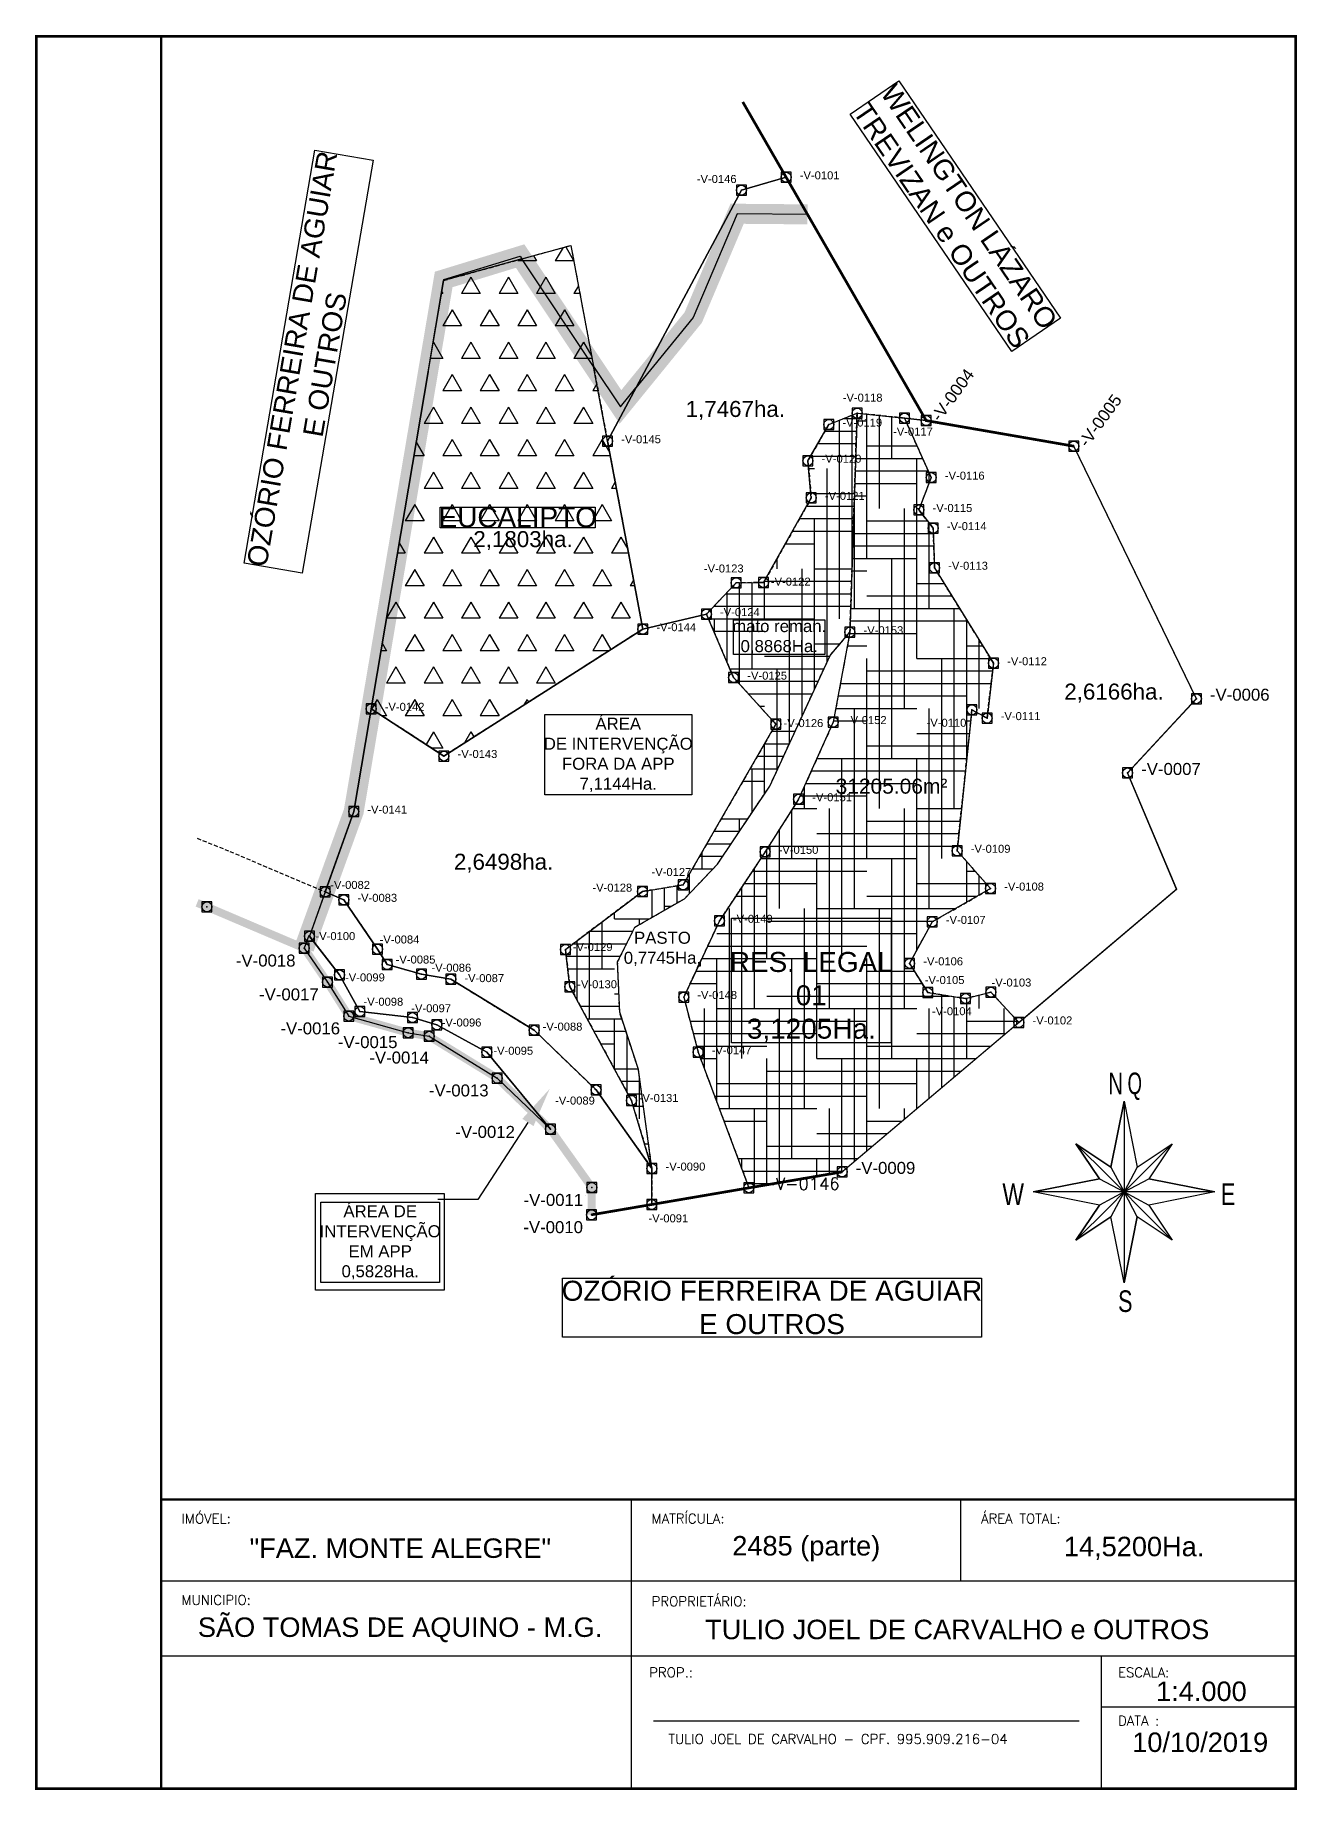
# Model space of a CAD drawing. Extents: x 268713 to 273051, y 7697670 to 7699350.
# Drawn here: x 272420 to 273051, y 7697814 to 7698692 of the extents above; entities that cross this region are included whole.
import ezdxf
from ezdxf.enums import TextEntityAlignment as Align

# ---------------------------------------------------------------- set-up
doc = ezdxf.new("R2010")
doc.units = 0
doc.header["$LTSCALE"] = 40
doc.header["$MEASUREMENT"] = 0
doc.header["$PDMODE"] = 96
doc.header["$PDSIZE"] = 5
doc.linetypes.add('HIDDEN', pattern=[0.375, 0.25, -0.125])
for name, color, linetype in [('CARIMBO', 7, 'Continuous'), ('divi', 7, 'Continuous'), ('PRENCHIMENTO', 254, 'Continuous'), ('PT_TIPO-V', 7, 'Continuous'), ('TRACKLOGS', 7, 'Continuous')]:
    doc.layers.add(name, color=color, linetype=linetype)
doc.layers.add('pena 02', color=1, linetype='Continuous', lineweight=25)
doc.layers.add('pena 04', color=5, linetype='Continuous', lineweight=50)
doc.styles.add('ARIAL', font='arial.ttf')
doc.styles.add('ROMANS', font='romans.shx')
doc.styles.get("Standard").update_dxf_attribs({"font": 'arial.ttf'})
doc.styles.add('style1', font='arial.ttf')
doc.linetypes.add('CERCA', pattern='A,12.7,-4,["X",Standard,S=2,R=0,X=-2,Y=-1],-4', length=20.7)

# ---------------------------------------------------------------- blocks, each defined once
blk = doc.blocks.new('NORTEQ_100')
at = {"linetype": 'Continuous'}
for p, q in [((0, 2.103), (-0.304, 0.573)), ((0, 2.103), (0, 0)), ((0, 2.103), (0.304, 0.573)), ((-1.115, 1.115), (-0.349, 0.349)), ((-0.304, 0.573), (-1.115, 1.115)), ((-1.115, 1.115), (-0.573, 0.304)), ((0.304, 0.573), (1.115, 1.115)), ((0.349, 0.349), (1.115, 1.115)), ((1.115, 1.115), (0.573, 0.304)), ((-0.304, 0.573), (0, 0)), ((0.304, 0.573), (0, 0)), ((-0.573, 0.304), (-2.103, 0)), ((-0.573, 0.304), (0, 0)), ((-0.349, 0.349), (0, 0)), ((0.349, 0.349), (0, 0)), ((0, 0), (0.573, 0.304)), ((2.103, 0), (0.573, 0.304)), ((-0.573, -0.304), (-2.103, 0)), ((0, 0), (-2.103, 0)), ((-0.573, -0.304), (-1.115, -1.115)), ((-0.349, -0.349), (-1.115, -1.115)), ((0, 0), (-0.573, -0.304)), ((0, 0), (-0.349, -0.349)), ((0, 0), (-0.304, -0.573)), ((0, 0), (0.349, -0.349)), ((0, 0), (0, -2.103)), ((2.103, 0), (0, 0)), ((0.304, -0.573), (0, 0)), ((0, 0), (0.573, -0.304)), ((0.349, -0.349), (1.115, -1.115)), ((2.103, 0), (0.573, -0.304)), ((0.573, -0.304), (1.115, -1.115)), ((-1.115, -1.115), (-0.304, -0.573)), ((0, -2.103), (-0.304, -0.573)), ((0, -2.103), (0.304, -0.573)), ((1.115, -1.115), (0.304, -0.573))]:
    blk.add_line(p, q, dxfattribs=at)
for s, p, p2 in [('N', (-0.362, 2.263), (-0.029, 2.263)), ('Q', (0.08, 2.263), (0.414, 2.263)), ('W', (-2.818, -0.303), (-2.318, -0.303)), ('E', (2.242, -0.303), (2.576, -0.303)), ('S', (-0.139, -2.778), (0.195, -2.778))]:
    blk.add_text(s, height=0.5, dxfattribs=at).set_placement(p, p2, align=Align.FIT)

msp = doc.modelspace()

# ---------------------------------------------------------------- hatches: boundary and pattern name
at = {"layer": 'PRENCHIMENTO', "linetype": 'Continuous', "ltscale": 50}
h = msp.add_hatch(dxfattribs=at)
h.set_pattern_fill('TRIANG', color=70, scale=50, angle=180)
h.set_pattern_definition([(240, (2910.009, 0), (9.374999982, -16.23797631), [9.375, -9.375]), (300, (2910.009, 0), (18.749999982, -1e-08), [9.375, -9.375]), (180, (2914.696, -8.119), (-9.375, -16.2379763), [9.375, -9.375])])
h.paths.add_polyline_path([(272688.13, 7698586.65), (272624.45, 7698569.07), (272616.73, 7698523.47), (272588.23, 7698354.96), (272624.68, 7698331.36), (272724.11, 7698394.77)])
h.paths.add_polyline_path([(272619.24, 7698432.73), (272703.42, 7698432.73), (272703.42, 7698470.04), (272619.24, 7698470.04)], flags=24)
h.paths.add_polyline_path([(272594.02, 7698352.87), (272615.94, 7698352.87), (272615.94, 7698359), (272594.02, 7698359)], flags=24)
h = msp.add_hatch(dxfattribs=at)
h.set_pattern_fill('HOUND', color=70, scale=100)
h.set_pattern_definition([(0, (2910.0087, 0), (25, 6.25), [100, -50]), (90, (2910.0087, 0), (-6.25, -25), [100, -50])])
h.paths.add_polyline_path([(272831.3, 7698502.74), (272817.13, 7698497.05), (272806.73, 7698478.97), (272808.4, 7698460.43), (272784.54, 7698418.07), (272770.81, 7698417.97), (272755.92, 7698402.29), (272769.57, 7698370.54), (272790.73, 7698347.26), (272744.28, 7698266.93), (272723.98, 7698263.65), (272685.43, 7698234.58), (272687.67, 7698215.98), (272718.44, 7698159.11), (272728.72, 7698125.1), (272721.92, 7698174.72), (272712.56, 7698203.24), (272711.55, 7698228.39), (272720.15, 7698245.8), (272744.96, 7698260), (272761.51, 7698277.34), (272787.61, 7698316.22), (272817.76, 7698381.56), (272827.72, 7698393.23)])
h.paths.add_polyline_path([(272690.31, 7698214.18), (272712.23, 7698214.18), (272712.23, 7698220.31), (272690.31, 7698220.31)], flags=24)
h.paths.add_polyline_path([(272688.07, 7698232.78), (272709.99, 7698232.78), (272709.99, 7698238.91), (272688.07, 7698238.91)], flags=24)
h.paths.add_polyline_path([(272728.58, 7698270.86), (272750.5, 7698270.86), (272750.5, 7698276.99), (272728.58, 7698276.99)], flags=25)
h.paths.add_polyline_path([(272796.52, 7698345.17), (272818.44, 7698345.17), (272818.44, 7698351.3), (272796.52, 7698351.3)], flags=24)
h.paths.add_polyline_path([(272775.36, 7698368.45), (272797.28, 7698368.45), (272797.28, 7698374.58), (272775.36, 7698374.58)], flags=24)
h.paths.add_polyline_path([(272761.71, 7698400.2), (272783.63, 7698400.2), (272783.63, 7698406.33), (272761.71, 7698406.33)], flags=24)
h.paths.add_polyline_path([(272776.6, 7698415.88), (272798.52, 7698415.88), (272798.52, 7698422.02), (272776.6, 7698422.02)], flags=24)
h.paths.add_polyline_path([(272790.33, 7698415.98), (272812.25, 7698415.98), (272812.25, 7698422.11), (272790.33, 7698422.11)], flags=24)
h.paths.add_polyline_path([(272814.19, 7698458.35), (272836.11, 7698458.35), (272836.11, 7698464.47), (272814.19, 7698464.47)], flags=9)
h.paths.add_polyline_path([(272812.52, 7698476.89), (272834.45, 7698476.89), (272834.45, 7698483.02), (272812.52, 7698483.02)], flags=9)
h.paths.add_polyline_path([(272822.92, 7698494.97), (272844.84, 7698494.97), (272844.84, 7698501.09), (272822.92, 7698501.09)], flags=9)
h.paths.add_polyline_path([(272767.43, 7698380.06), (272817.48, 7698380.06), (272817.48, 7698402.45), (272767.43, 7698402.45)], flags=24)
h = msp.add_hatch(dxfattribs=at)
h.set_pattern_fill('HOUND', color=94, scale=100)
h.set_pattern_definition([(0, (2411.1686, 980.1017), (25, 6.25), [100, -50]), (90, (2411.1686, 980.1017), (-6.25, -25), [100, -50])])
h.paths.add_polyline_path([(272888.75, 7698354.43), (272896.31, 7698350.3), (272899.56, 7698377.73), (272870.06, 7698425.48), (272869.38, 7698445.27), (272862.23, 7698454.35), (272868.41, 7698470.53), (272855.04, 7698500.34), (272831.3, 7698502.74), (272827.72, 7698393.23), (272819.38, 7698348.32), (272802.07, 7698309.74), (272785.25, 7698283.45), (272762.42, 7698248.96), (272744.57, 7698210.88), (272751.81, 7698183.28), (272777.2, 7698115.54), (272823.8, 7698123.43), (272912.18, 7698198.24), (272898.28, 7698213.25), (272885.59, 7698210.1), (272866.67, 7698213.07), (272857.6, 7698227.71), (272868.89, 7698248.42), (272898.07, 7698265.09), (272881.33, 7698283.97)])
h.paths.add_polyline_path([(272764.84, 7698184.53), (272851.37, 7698184.53), (272851.37, 7698238.56), (272764.84, 7698238.56)], flags=24)
h.paths.add_polyline_path([(272833.51, 7698391.14), (272855.44, 7698391.14), (272855.44, 7698397.27), (272833.51, 7698397.27)], flags=24)
h.paths.add_polyline_path([(272825.17, 7698346.24), (272847.09, 7698346.24), (272847.09, 7698352.36), (272825.17, 7698352.36)], flags=24)
h.paths.add_polyline_path([(272807.86, 7698307.65), (272829.78, 7698307.65), (272829.78, 7698313.78), (272807.86, 7698313.78)], flags=24)
h.paths.add_polyline_path([(272791.04, 7698281.36), (272812.96, 7698281.36), (272812.96, 7698287.49), (272791.04, 7698287.49)], flags=24)
h.paths.add_polyline_path([(272768.21, 7698246.88), (272790.13, 7698246.88), (272790.13, 7698253), (272768.21, 7698253)], flags=24)
h.paths.add_polyline_path([(272750.36, 7698208.8), (272772.29, 7698208.8), (272772.29, 7698214.92), (272750.36, 7698214.92)], flags=24)
h.paths.add_polyline_path([(272757.6, 7698181.2), (272779.52, 7698181.2), (272779.52, 7698187.32), (272757.6, 7698187.32)], flags=24)
h.paths.add_polyline_path([(272783.66, 7698113.04), (272827.52, 7698113.04), (272827.52, 7698122.04), (272783.66, 7698122.04)], flags=9)
h.paths.add_polyline_path([(272814.19, 7698458.35), (272836.11, 7698458.35), (272836.11, 7698464.47), (272814.19, 7698464.47)], flags=25)
h.paths.add_polyline_path([(272812.52, 7698476.89), (272834.45, 7698476.89), (272834.45, 7698483.02), (272812.52, 7698483.02)], flags=25)
h.paths.add_polyline_path([(272822.92, 7698494.97), (272844.84, 7698494.97), (272844.84, 7698501.09), (272822.92, 7698501.09)], flags=25)
h.paths.add_polyline_path([(272848.28, 7698490.45), (272870.21, 7698490.45), (272870.21, 7698496.58), (272848.28, 7698496.58)], flags=24)
h.paths.add_polyline_path([(272865.06, 7698344.9), (272886.98, 7698344.9), (272886.98, 7698351.03), (272865.06, 7698351.03)], flags=24)
h.paths.add_polyline_path([(272867.75, 7698200.69), (272889.67, 7698200.69), (272889.67, 7698206.82), (272867.75, 7698206.82)], flags=24)

# ---------------------------------------------------------------- linework, layer by layer
at = {"ltscale": 50}
for p, q in [((272483.28, 7697815.1), (272483.28, 7698014.65)), ((272718.34, 7697959.7), (272718.34, 7697815.1)), ((272883.11, 7697959.7), (272883.11, 7697919.01)), ((272483.28, 7697919.01), (273050.68, 7697919.01)), ((272483.28, 7697881.44), (273050.68, 7697881.44)), ((272953.41, 7697881.44), (272953.41, 7697815.1)), ((272953.41, 7697856.03), (273050.68, 7697856.03))]:
    msp.add_line(p, q, dxfattribs=at)
at = {"linetype": 'Continuous', "ltscale": 50}
msp.add_line((273050.68, 7698014.65), (273050.68, 7697815.1), dxfattribs=at)
at = {"linetype": 'Continuous', "const_width": 1.22}
msp.add_lwpolyline([(273050.68, 7697815.1), (273050.68, 7698691.16), (272420.78, 7698691.16), (272420.78, 7697815.1)], close=True, dxfattribs=at)
for points in [[(272483.28, 7697815.1), (272483.28, 7698691.16)], [(272483.28, 7697959.7), (273050.68, 7697959.7)]]:
    msp.add_lwpolyline(points, dxfattribs=at)
at = {"linetype": 'Continuous', "ltscale": 50}
for points in [[(272827.81, 7698652.29), (272852.22, 7698668.93), (272933.07, 7698550.28), (272908.66, 7698533.65)], [(272553.82, 7698422.75), (272524.71, 7698427.74), (272560.13, 7698634.22), (272589.24, 7698629.23)], [(272806.49, 7698602.14), (272771.3, 7698602.45), (272749.36, 7698550.58), (272720.71, 7698515.39), (272706.49, 7698488.73), (272724.11, 7698394.77), (272755.92, 7698402.29), (272770.81, 7698417.97), (272784.54, 7698418.07), (272808.4, 7698460.43), (272806.73, 7698478.97), (272817.13, 7698497.05), (272831.3, 7698502.74), (272855.04, 7698500.34), (272865.87, 7698499.05)], [(272817.13, 7698497.05), (272831.3, 7698502.74), (272827.72, 7698393.23), (272819.38, 7698348.32), (272802.07, 7698309.74), (272785.25, 7698283.45), (272762.42, 7698248.96), (272752.75, 7698228.34), (272752.75, 7698226.28), (272751.79, 7698226.28), (272744.57, 7698210.88), (272751.81, 7698183.28), (272777.23, 7698115.47), (272728.57, 7698107.14), (272728.72, 7698125.1), (272700.72, 7698164.41), (272669.8, 7698194.22), (272628.07, 7698219.8), (272613.37, 7698222.34), (272596.27, 7698227.14), (272591.43, 7698234.83), (272574.56, 7698259.46), (272565.25, 7698263.42), (272579.53, 7698303.56), (272616.73, 7698523.47), (272624.54, 7698569.61), (272662.77, 7698581.3), (272663.7, 7698579.91), (272688.13, 7698586.65), (272699.48, 7698526.11), (272712.95, 7698505.86), (272720.71, 7698515.39), (272706.49, 7698488.73), (272724.11, 7698394.77), (272755.92, 7698402.29), (272770.81, 7698417.97), (272784.54, 7698418.07), (272808.4, 7698460.43), (272806.73, 7698478.97)], [(272706.49, 7698488.73), (272699.48, 7698526.11), (272663.7, 7698579.91), (272624.45, 7698569.07), (272616.51, 7698522.17), (272588.23, 7698354.96), (272624.68, 7698331.36), (272724.11, 7698394.77)], [(272855.04, 7698500.34), (272868.41, 7698470.53), (272862.23, 7698454.35), (272869.38, 7698445.27), (272870.06, 7698425.48), (272899.56, 7698377.73), (272896.31, 7698350.3), (272888.75, 7698354.43), (272881.33, 7698283.97), (272898.07, 7698265.09), (272868.89, 7698248.42), (272857.6, 7698227.71), (272866.67, 7698213.07), (272885.59, 7698210.1), (272898.28, 7698213.25), (272912.25, 7698198.17), (272991.12, 7698264.82), (272966.58, 7698322.89), (273000.99, 7698360.01), (272939.67, 7698486.26), (272865.87, 7698499.05)], [(272939.67, 7698486.26), (272865.87, 7698499.05), (272855.04, 7698500.34), (272868.41, 7698470.53), (272862.23, 7698454.35), (272869.38, 7698445.27), (272870.06, 7698425.48), (272899.56, 7698377.73), (272896.31, 7698350.3), (272888.75, 7698354.43), (272881.33, 7698283.97), (272898.07, 7698265.09), (272868.89, 7698248.42), (272857.6, 7698227.71), (272866.67, 7698213.07), (272885.59, 7698210.1), (272898.28, 7698213.25), (272912.25, 7698198.17), (272991.12, 7698264.82), (272966.58, 7698322.89), (273000.99, 7698360.01)], [(272700.29, 7698455.82), (272700.29, 7698445.47), (272622.84, 7698445.47), (272622.84, 7698455.82)], [(272622.84, 7698445.47), (272622.84, 7698455.82), (272700.29, 7698455.82), (272700.29, 7698445.47)], [(272700.29, 7698455.82), (272700.29, 7698445.47), (272622.84, 7698445.47), (272622.84, 7698455.82)], [(272723.98, 7698263.65), (272744.28, 7698266.93), (272790.73, 7698347.26), (272769.57, 7698370.54), (272755.92, 7698402.29), (272724.11, 7698394.77), (272624.68, 7698331.36), (272588.23, 7698354.96), (272579.53, 7698303.56), (272565.25, 7698263.42), (272574.56, 7698259.46), (272591.43, 7698234.83), (272596.27, 7698227.14), (272613.37, 7698222.34), (272628.07, 7698219.8), (272669.8, 7698194.22), (272700.72, 7698164.41), (272728.72, 7698125.1), (272718.44, 7698159.11), (272687.67, 7698215.98), (272685.43, 7698234.58)], [(272815.25, 7698399.36), (272815.25, 7698382.15), (272769.48, 7698382.15), (272769.48, 7698399.36)], [(272748.6, 7698352.03), (272748.6, 7698311.88), (272675.1, 7698311.88), (272675.1, 7698352.03)], [(272675.1, 7698311.88), (272675.1, 7698352.03), (272748.6, 7698352.03), (272748.6, 7698311.88)], [(272848.37, 7698250.25), (272848.37, 7698188.02), (272768.44, 7698188.02), (272768.44, 7698250.25)], [(272646.15, 7698183.34), (272621.08, 7698197.01), (272608.9, 7698200.56), (272582.66, 7698203.61), (272572.43, 7698221.91), (272557.05, 7698241.61), (272554.76, 7698235.28), (272566.35, 7698218.36), (272577.04, 7698201.38), (272606.74, 7698193.04), (272617.3, 7698191.22), (272651.33, 7698170.35), (272677.89, 7698144.75)], [(272964.85, 7698158.85), (272971.42, 7698125.8), (272988.94, 7698137.51), (272977.24, 7698119.99), (273010.28, 7698113.42), (272977.24, 7698106.85), (272988.94, 7698089.33), (272971.42, 7698101.03), (272964.85, 7698067.99), (272958.28, 7698101.03), (272940.76, 7698089.33), (272952.47, 7698106.85), (272919.42, 7698113.42), (272952.47, 7698119.99), (272940.76, 7698137.51), (272958.28, 7698125.8)], [(272624.82, 7698064.3), (272560.34, 7698064.3), (272560.34, 7698112.69), (272624.82, 7698112.69)], [(272622.48, 7698108.24), (272622.48, 7698068.2), (272563.09, 7698068.2), (272563.09, 7698108.24)], [(272893.47, 7698070.39), (272893.47, 7698040.85), (272683.97, 7698040.85), (272683.97, 7698070.39)]]:
    msp.add_lwpolyline(points, close=True, dxfattribs=at)
at = {"color": 5, "linetype": 'HIDDEN', "const_width": 1.36}
for points in [[(272939.67, 7698486.26), (272865.87, 7698499.05), (272774.12, 7698658.35)], [(272698.52, 7698102.01), (272823.8, 7698123.43)]]:
    msp.add_lwpolyline(points, dxfattribs=at)
at = {"color": 9, "linetype": 'Continuous', "ltscale": 50}
for points in [[(272795.83, 7698620.66), (272773.43, 7698614.25), (272706.49, 7698488.73), (272724.11, 7698394.77), (272624.68, 7698331.36), (272588.23, 7698354.96), (272579.53, 7698303.56), (272565.25, 7698263.42), (272574.56, 7698259.46), (272591.43, 7698234.83), (272596.27, 7698227.14), (272613.37, 7698222.34), (272628.07, 7698219.8), (272669.8, 7698194.22), (272700.72, 7698164.41), (272728.72, 7698125.1), (272718.44, 7698159.11), (272687.67, 7698215.98), (272685.43, 7698234.58), (272723.98, 7698263.65), (272744.28, 7698266.93), (272790.73, 7698347.26), (272769.57, 7698370.54), (272755.92, 7698402.29), (272770.81, 7698417.97), (272784.54, 7698418.07), (272808.4, 7698460.43), (272806.73, 7698478.97), (272817.13, 7698497.05), (272831.3, 7698502.74), (272855.04, 7698500.34), (272868.41, 7698470.53), (272862.23, 7698454.35), (272869.38, 7698445.27), (272870.06, 7698425.48), (272899.56, 7698377.73), (272896.31, 7698350.3), (272888.75, 7698354.43), (272881.33, 7698283.97), (272898.07, 7698265.09), (272868.89, 7698248.42), (272857.6, 7698227.71), (272866.67, 7698213.07), (272885.59, 7698210.1), (272898.28, 7698213.25), (272912.25, 7698198.17)], [(272700.72, 7698164.41), (272669.8, 7698194.22), (272628.07, 7698219.8), (272613.37, 7698222.34), (272596.27, 7698227.14), (272591.43, 7698234.83), (272574.56, 7698259.46), (272565.25, 7698263.42), (272557.36, 7698241.22), (272572.43, 7698221.91), (272582.66, 7698203.61), (272608.9, 7698200.56), (272621.08, 7698197.01), (272646.15, 7698183.34), (272677.89, 7698144.75)], [(272728.57, 7698107.14), (272728.72, 7698125.1), (272700.72, 7698164.41)]]:
    msp.add_lwpolyline(points, dxfattribs=at)
at = {"color": 6, "linetype": 'HIDDEN', "ltscale": 2, "const_width": 10}
for points in [[(272806.49, 7698602.14), (272771.3, 7698602.45), (272749.36, 7698550.58), (272712.95, 7698505.86), (272662.77, 7698581.3), (272624.54, 7698569.61), (272616.51, 7698522.17)], [(272616.51, 7698522.17), (272579.53, 7698303.56), (272554.76, 7698235.28)]]:
    msp.add_lwpolyline(points, dxfattribs=at)
at = {"color": 70, "linetype": 'Continuous', "ltscale": 50}
msp.add_lwpolyline([(272616.73, 7698523.47), (272624.45, 7698569.07)], dxfattribs=at)
at = {"linetype": 'Continuous'}
for points in [[(272616.73, 7698523.47), (272579.53, 7698303.56), (272557.36, 7698241.22)], [(272695.45, 7698111.58), (272695.45, 7698111.58)]]:
    msp.add_lwpolyline(points, dxfattribs=at)
at = {"linetype": 'Continuous', "ltscale": 50}
for points in [[(272855.04, 7698500.34), (272865.87, 7698499.05)], [(272724.11, 7698394.77), (272755.92, 7698402.29)], [(272666.65, 7698148.16), (272641.66, 7698109.58), (272621.66, 7698109.58)]]:
    msp.add_lwpolyline(points, dxfattribs=at)
at = {"color": 3, "linetype": 'Continuous'}
msp.add_lwpolyline([(272677.89, 7698144.75), (272646.15, 7698183.34), (272621.08, 7698197.01), (272608.9, 7698200.56), (272582.66, 7698203.61), (272572.43, 7698221.91), (272557.36, 7698241.22), (272557.36, 7698241.22)], dxfattribs=at)
at = {"color": 6, "linetype": 'Continuous', "ltscale": 50}
msp.add_lwpolyline([(272560.34, 7698112.69), (272624.82, 7698112.69), (272624.82, 7698064.3), (272560.34, 7698064.3)], close=True, dxfattribs=at)
at = {"ltscale": 50}
msp.add_lwpolyline([(272729.54, 7697848.98), (272942.45, 7697848.98)], dxfattribs=at)
at = {"color": 9, "linetype": 'Continuous', "ltscale": 50}
msp.add_point((272677.89, 7698144.75), dxfattribs=at)
at = {"linetype": 'Continuous', "ltscale": 50}
msp.add_solid([(272663.86, 7698149.97), (272677.53, 7698164.94), (272669.45, 7698146.34)], dxfattribs=at)
at = {"layer": 'pena 02', "linetype": 'CERCA', "ltscale": 0.05, "const_width": 0.68}
msp.add_lwpolyline([(272823.8, 7698123.43), (272991.12, 7698264.82), (272966.58, 7698322.89), (273000.99, 7698360.01), (272939.67, 7698486.26)], dxfattribs=at)
at = {"layer": 'pena 04', "color": 4, "linetype": 'Continuous', "ltscale": 0.25, "const_width": 4}
msp.add_lwpolyline([(272501.2, 7698257.94), (272506.15, 7698255.96), (272554.76, 7698235.28), (272566.35, 7698218.36), (272577.04, 7698201.38), (272606.74, 7698193.04), (272617.3, 7698191.22), (272651.33, 7698170.35), (272677.89, 7698144.75), (272698.64, 7698115.62), (272698.52, 7698102.01)], dxfattribs=at)
at = {"layer": 'PT_TIPO-V', "color": 1}
for p in [(272795.83, 7698620.66), (272773.43, 7698614.25), (272817.13, 7698497.05), (272831.3, 7698502.74), (272855.04, 7698500.34), (272865.87, 7698499.05), (272706.49, 7698488.73), (272939.67, 7698486.26), (272939.67, 7698486.26), (272806.73, 7698478.97), (272868.41, 7698470.53), (272808.4, 7698460.43), (272862.23, 7698454.35), (272869.38, 7698445.27), (272870.06, 7698425.48), (272770.81, 7698417.97), (272784.54, 7698418.07), (272755.92, 7698402.29), (272724.11, 7698394.77), (272827.72, 7698393.23), (272899.56, 7698377.73), (272769.57, 7698370.54), (272588.23, 7698354.96), (272888.75, 7698354.43), (273000.99, 7698360.01), (272790.73, 7698347.26), (272819.38, 7698348.32), (272896.31, 7698350.3), (272624.68, 7698331.36), (272966.58, 7698322.89), (272579.53, 7698303.56), (272802.07, 7698309.74), (272881.33, 7698283.97), (272785.25, 7698283.45), (272744.28, 7698266.93), (272565.25, 7698263.42), (272574.56, 7698259.46), (272723.98, 7698263.65), (272898.07, 7698265.09), (272506.15, 7698255.96), (272762.42, 7698248.96), (272557.36, 7698241.22), (272868.89, 7698248.42), (272554.76, 7698235.28), (272591.43, 7698234.83), (272685.43, 7698234.58), (272596.27, 7698227.14), (272857.6, 7698227.71), (272566.35, 7698218.36), (272572.43, 7698221.91), (272613.37, 7698222.34), (272628.07, 7698219.8), (272687.67, 7698215.98), (272744.57, 7698210.88), (272866.67, 7698213.07), (272885.59, 7698210.1), (272898.28, 7698213.25), (272577.04, 7698201.38), (272582.66, 7698203.61), (272608.9, 7698200.56), (272621.08, 7698197.01), (272912.25, 7698198.17), (272606.74, 7698193.04), (272606.74, 7698193.04), (272617.3, 7698191.22), (272669.8, 7698194.22), (272646.15, 7698183.34), (272751.81, 7698183.28), (272651.33, 7698170.35), (272728.72, 7698125.1), (272823.8, 7698123.43), (272698.64, 7698115.62), (272777.2, 7698115.54), (272698.52, 7698102.01), (272698.52, 7698102.01), (272728.57, 7698107.14)]:
    msp.add_point(p, dxfattribs=at)
at = {"layer": 'PT_TIPO-V'}
for p in [(272795.83, 7698620.66), (272773.43, 7698614.25), (272817.13, 7698497.05), (272831.3, 7698502.74), (272855.04, 7698500.34), (272865.87, 7698499.05), (272706.49, 7698488.73), (272806.73, 7698478.97), (272868.41, 7698470.53), (272808.4, 7698460.43), (272862.23, 7698454.35), (272869.38, 7698445.27), (272870.06, 7698425.48), (272770.81, 7698417.97), (272784.54, 7698418.07), (272755.92, 7698402.29), (272724.11, 7698394.77), (272827.72, 7698393.23), (272899.56, 7698377.73), (272769.57, 7698370.54), (272588.23, 7698354.96), (272888.75, 7698354.43), (273000.99, 7698360.01), (272790.73, 7698347.26), (272819.38, 7698348.32), (272896.31, 7698350.3), (272624.68, 7698331.36), (272966.58, 7698322.89), (272579.53, 7698303.56), (272802.07, 7698309.74), (272881.33, 7698283.97), (272785.25, 7698283.45), (272744.28, 7698266.93), (272565.25, 7698263.42), (272574.56, 7698259.46), (272723.98, 7698263.65), (272898.07, 7698265.09), (272506.15, 7698255.96), (272762.42, 7698248.96), (272557.36, 7698241.22), (272868.89, 7698248.42), (272554.76, 7698235.28), (272591.43, 7698234.83), (272685.43, 7698234.58), (272596.27, 7698227.14), (272857.6, 7698227.71), (272566.35, 7698218.36), (272572.43, 7698221.91), (272613.37, 7698222.34), (272628.07, 7698219.8), (272687.67, 7698215.98), (272744.57, 7698210.88), (272866.67, 7698213.07), (272885.59, 7698210.1), (272898.28, 7698213.25), (272577.04, 7698201.38), (272582.66, 7698203.61), (272608.9, 7698200.56), (272621.08, 7698197.01), (272912.25, 7698198.17), (272617.3, 7698191.22), (272669.8, 7698194.22), (272646.15, 7698183.34), (272751.81, 7698183.28), (272651.33, 7698170.35), (272700.72, 7698164.41), (272718.44, 7698159.11), (272728.72, 7698125.1), (272823.8, 7698123.43), (272698.64, 7698115.62), (272777.2, 7698115.54), (272728.57, 7698107.14)]:
    msp.add_point(p, dxfattribs=at)
at = {"layer": 'TRACKLOGS', "color": 3}
for points in [[(272706.49, 7698488.73), (272773.43, 7698614.25), (272795.83, 7698620.66)], [(272728.72, 7698125.1), (272728.72, 7698125.1), (272721.92, 7698174.72), (272712.56, 7698203.24), (272711.55, 7698228.39), (272720.15, 7698245.8), (272744.96, 7698260), (272761.51, 7698277.34), (272787.61, 7698316.22), (272817.76, 7698381.56), (272827.72, 7698393.23), (272819.38, 7698348.32), (272802.07, 7698309.74), (272785.25, 7698283.45), (272762.42, 7698248.96), (272744.57, 7698210.88), (272751.81, 7698183.28), (272777.2, 7698115.54)]]:
    msp.add_lwpolyline(points, dxfattribs=at)
at = {"layer": 'TRACKLOGS', "color": 4, "linetype": 'HIDDEN', "ltscale": 0.2}
for points in [[(272624.45, 7698569.07), (272688.13, 7698586.65), (272724.11, 7698394.77)], [(272912.18, 7698198.24), (272898.28, 7698213.25), (272885.59, 7698210.1), (272866.67, 7698213.07), (272857.6, 7698227.71), (272868.89, 7698248.42), (272898.07, 7698265.09), (272881.33, 7698283.97), (272888.75, 7698354.43), (272896.31, 7698350.3), (272899.56, 7698377.73), (272870.06, 7698425.48), (272869.38, 7698445.27), (272862.23, 7698454.35), (272868.41, 7698470.53), (272855.04, 7698500.34), (272831.3, 7698502.74), (272827.72, 7698393.23), (272819.38, 7698348.32), (272802.07, 7698309.74)], [(272724.11, 7698394.77), (272624.68, 7698331.36), (272588.23, 7698354.96)], [(272802.07, 7698309.74), (272785.25, 7698283.45), (272762.42, 7698248.96), (272744.57, 7698210.88), (272751.81, 7698183.28), (272777.2, 7698115.54)], [(272501.2, 7698290.26), (272517.6, 7698283.69), (272574.56, 7698259.46), (272591.43, 7698234.83), (272596.27, 7698227.14), (272613.37, 7698222.34), (272628.07, 7698219.8), (272669.8, 7698194.22), (272700.72, 7698164.41), (272728.72, 7698125.1), (272728.57, 7698107.22)]]:
    msp.add_lwpolyline(points, dxfattribs=at)
msp.add_lwpolyline([(272831.3, 7698502.74), (272817.13, 7698497.05), (272806.73, 7698478.97), (272808.4, 7698460.43), (272808.4, 7698460.43), (272808.4, 7698460.43), (272808.4, 7698460.43), (272784.54, 7698418.07), (272770.81, 7698417.97), (272755.92, 7698402.29), (272769.57, 7698370.54), (272769.57, 7698370.54), (272790.73, 7698347.26), (272790.73, 7698347.26), (272790.73, 7698347.26), (272744.28, 7698266.93), (272744.28, 7698266.93), (272723.98, 7698263.65), (272723.98, 7698263.65), (272723.98, 7698263.65), (272685.43, 7698234.58), (272687.67, 7698215.98), (272718.44, 7698159.11), (272718.44, 7698159.11), (272718.44, 7698159.11), (272718.44, 7698159.11), (272728.72, 7698125.1), (272728.72, 7698125.1), (272728.72, 7698125.1), (272721.92, 7698174.72), (272712.56, 7698203.24), (272711.55, 7698228.39), (272720.15, 7698245.8), (272744.96, 7698260), (272761.51, 7698277.34), (272787.61, 7698316.22), (272817.76, 7698381.56), (272827.72, 7698393.23)], close=True, dxfattribs=at)

# ---------------------------------------------------------------- block references
at = {"layer": 'divi', "linetype": 'Continuous', "ltscale": 0.25, "xscale": 21.59999999999998, "yscale": 21.59999999999998, "zscale": 21.59999999999998}
msp.add_blockref('NORTEQ_100', (272964.85, 7698113.42), dxfattribs=at)

# ---------------------------------------------------------------- texts
at = {"linetype": 'Continuous', "ltscale": 50}
for s, height, p in [('1,7467ha.', 8, (272770.4, 7698504.33)), ('2,1803ha.', 8, (272664.21, 7698439.26)), ('2,6166ha.', 8, (272959.79, 7698363.03)), ('31205.06m²', 7.5, (272848.52, 7698316.29)), ('2,6498ha.', 8, (272654.49, 7698277.98))]:
    msp.add_text(s, height=height, dxfattribs=at).set_placement(p, align=Align.MIDDLE)
at = {"color": 1, "linetype": 'Continuous', "ltscale": 0.25, "char_height": 6, "attachment_point": 5, "style": 'style1'}
for s, insert in [('mato reman.\\P0,8868Ha.', (272792.37, 7698390.76)), ('ÁREA\\PDE INTERVENÇÃO\\PFORA DA APP\\P{\\C256;7,1144Ha.}', (272711.85, 7698331.95))]:
    msp.add_mtext(s, dxfattribs=dict(at, insert=insert))
at = {"linetype": 'Continuous', "ltscale": 0.25, "attachment_point": 5, "style": 'style1'}
for s, insert, char_height in [('PASTO\\P0,7745Ha.', (272733.95, 7698234.94), 6), ('\\PRES. LEGAL\\P01\\P3,1205Ha.', (272808.41, 7698219.13), 10)]:
    msp.add_mtext(s, dxfattribs=dict(at, insert=insert, char_height=char_height))
at = {"color": 6, "linetype": 'Continuous', "ltscale": 0.25, "insert": (272592.78, 7698088.22), "char_height": 6, "attachment_point": 5, "style": 'style1'}
msp.add_mtext('{\\C1;ÁREA DE \\PINTERVENÇÃO\\PEM APP\\P\\C256;0,5828Ha.}', dxfattribs=at)
at = {"layer": 'CARIMBO', "style": 'ROMANS'}
for s, height, p in [('IMÓVEL:', 4.863, (272493.47, 7697947.71)), ('MATRÍCULA:', 4.863, (272728.53, 7697947.71)), ('ÁREA TOTAL:', 4.8635, (272893.3, 7697947.71)), ('MUNICIPIO:', 4.863, (272493.47, 7697907.02)), ('PROPRIETÁRIO:', 4.8635, (272728.53, 7697906.3)), ('PROP.:', 4.863, (272727.31, 7697870.77)), ('ESCALA:', 4.863, (272961.83, 7697870.77)), ('DATA :', 4.863, (272961.83, 7697846.6)), ('TULIO JOEL DE CARVALHO - CPF. 995.909.216-04', 4.8635, (272736.92, 7697837.5))]:
    msp.add_text(s, height=height, dxfattribs=at).set_placement(p)
at = {"layer": 'CARIMBO', "color": 1, "linetype": 'HIDDEN', "ltscale": 50, "style": 'ARIAL'}
for s, p in [('"FAZ. MONTE ALEGRE"', (272602.85, 7697935.34)), ('2485 (parte)', (272805.88, 7697935.34)), ('14,5200Ha.', (272969.86, 7697935.34)), ('SÃO TOMAS DE AQUINO - M.G.', (272602.73, 7697895.84)), ('TULIO JOEL DE CARVALHO e OUTROS', (272881.39, 7697894.71)), ('1:4.000', (273003.52, 7697863.79)), ('10/10/2019', (273002.93, 7697838.51))]:
    msp.add_text(s, height=9.727, dxfattribs=at).set_placement(p, align=Align.MIDDLE)
at = {"layer": 'divi', "linetype": 'Continuous', "ltscale": 0.25, "insert": (272661.57, 7698450.64), "char_height": 10, "attachment_point": 5, "style": 'style1'}
msp.add_mtext('EUCALIPTO', dxfattribs=at)
at = {"layer": 'pena 02', "color": 5, "linetype": 'Continuous', "ltscale": 0.25, "char_height": 10, "attachment_point": 5}
for s, insert, rotation in [('WELINGTON LÁZARO\\PTREVIZAN e OUTROS', (272880.44, 7698601.29), 304.27294), ('OZÓRIO FERREIRA DE AGUIAR\\PE OUTROS', (272556.97, 7698528.48), 80.26544)]:
    msp.add_mtext(s, dxfattribs=dict(at, insert=insert, rotation=rotation))
at = {"layer": 'pena 02', "color": 5, "linetype": 'Continuous', "ltscale": 0.25, "insert": (272788.72, 7698055.62), "char_height": 10, "attachment_point": 5}
msp.add_mtext('OZÓRIO FERREIRA DE AGUIAR\\PE OUTROS', dxfattribs=at)
at = {"layer": 'PT_TIPO-V', "color": 3, "linetype": 'Continuous', "ltscale": 50, "style": 'ARIAL'}
for s, p in [('-V-0146', (272751.14, 7698617.84)), ('-V-0101', (272802.64, 7698619.66)), ('-V-0118', (272824.13, 7698508.52)), ('-V-0119', (272823.94, 7698496.06)), ('-V-0145', (272713.3, 7698487.73)), ('-V-0117', (272849.31, 7698491.54)), ('-V-0120', (272813.55, 7698477.98)), ('-V-0116', (272875.22, 7698469.53)), ('-V-0121', (272815.21, 7698459.43)), ('-V-0115', (272869.04, 7698453.35)), ('-V-0114', (272876.19, 7698444.28)), ('-V-0123', (272754.67, 7698423.11)), ('-V-0113', (272876.87, 7698424.48)), ('-V-0122', (272788.18, 7698416.54)), ('-V-0124', (272762.73, 7698401.29)), ('-V-0144', (272730.92, 7698393.77)), ('-V-0112', (272906.37, 7698376.74)), ('-V-0125', (272776.38, 7698369.54)), ('-V-0142', (272595.04, 7698353.96)), ('-V-0126', (272794.53, 7698345.83)), ('-V-0110', (272866.08, 7698345.99)), ('-V-0111', (272903.13, 7698349.31)), ('-V-0143', (272631.49, 7698330.37)), ('-V-0141', (272586.34, 7698302.57)), ('-V-0109', (272888.14, 7698282.98)), ('-V-0127', (272728.5, 7698271.36)), ('-V-0128', (272698.93, 7698263.55)), ('-V-0108', (272904.88, 7698264.09)), ('-V-0107', (272875.7, 7698247.43)), ('-V-0129', (272689.09, 7698233.87)), ('-V-0106', (272864.42, 7698226.71)), ('-V-0130', (272691.33, 7698215.27)), ('-V-0105', (272865.13, 7698217.36)), ('-V-0103', (272898.57, 7698216.12)), ('-V-0104', (272868.77, 7698201.78)), ('-V-0102', (272919.06, 7698197.17)), ('-V-0131', (272722.1, 7698158.4))]:
    msp.add_text(s, height=4, dxfattribs=at).set_placement(p)
at = {"layer": 'PT_TIPO-V', "color": 7, "linetype": 'Continuous', "ltscale": 50, "style": 'ARIAL'}
msp.add_text('-V-0004', height=6, rotation=53.8303, dxfattribs=at).set_placement((272872.68, 7698498.05))
at = {"layer": 'PT_TIPO-V', "color": 1, "linetype": 'Continuous', "ltscale": 50, "style": 'ARIAL'}
msp.add_text('-V-0005', height=6, rotation=53.8303, dxfattribs=at).set_placement((272946.48, 7698485.27))
at = {"layer": 'PT_TIPO-V', "color": 6, "linetype": 'Continuous', "ltscale": 50, "style": 'ARIAL'}
for s, p in [('-V-0153', (272834.53, 7698392.24)), ('-V-0152', (272826.19, 7698347.33)), ('-V-0151', (272808.88, 7698308.74)), ('-V-0150', (272792.06, 7698282.45)), ('-V-0082', (272567.79, 7698264.91)), ('-V-0083', (272581.37, 7698258.47)), ('-V-0149', (272769.23, 7698247.97)), ('-V-0100', (272560.42, 7698239.33)), ('-V-0084', (272592.49, 7698237.63)), ('-V-0085', (272600.52, 7698227.61)), ('-V-0086', (272618.41, 7698223.52)), ('-V-0099', (272575.21, 7698218.68)), ('-V-0087', (272634.88, 7698218.32)), ('-V-0098', (272584.43, 7698206.52)), ('-V-0148', (272751.38, 7698209.89)), ('-V-0097', (272608.32, 7698203.25)), ('-V-0096', (272623.52, 7698196.13)), ('-V-0088', (272674.03, 7698194.08)), ('-V-0095', (272649.38, 7698182.01)), ('-V-0147', (272758.62, 7698182.29)), ('-V-0089', (272680.26, 7698157.11)), ('-V-0090', (272735.53, 7698124.1)), ('-V-0091', (272726.96, 7698098.23))]:
    msp.add_text(s, height=4, dxfattribs=at).set_placement(p)
at = {"layer": 'PT_TIPO-V', "color": 7, "linetype": 'Continuous', "ltscale": 50}
for s, style, p in [('-V-0006', 'ARIAL', (273007.8, 7698359.02)), ('-V-0007', 'ARIAL', (272973.4, 7698321.89)), ('-V-0018', 'ARIAL', (272520.61, 7698226.11)), ('-V-0017', 'ARIAL', (272532.2, 7698209.18)), ('-V-0016', 'ARIAL', (272542.89, 7698192.2)), ('-V-0014', 'ARIAL', (272587.35, 7698177.6)), ('-V-0013', 'ARIAL', (272617.18, 7698161.18)), ('-V-0012', 'ARIAL', (272630.35, 7698140.43)), ('-V-0009', 'ARIAL', (272830.61, 7698122.43)), ('-V-0146', 'ROMANS', (272784.02, 7698114.54)), ('-V-0011', 'ARIAL', (272664.49, 7698106.44))]:
    msp.add_text(s, height=6, dxfattribs=dict(at, style=style)).set_placement(p)
at = {"layer": 'PT_TIPO-V', "color": 1, "linetype": 'Continuous', "ltscale": 50, "style": 'ARIAL'}
for s, p in [('-V-0015', (272571.61, 7698185.34)), ('-V-0010', (272664.38, 7698092.83))]:
    msp.add_text(s, height=6, dxfattribs=at).set_placement(p)

doc.saveas('drawing.dxf')
